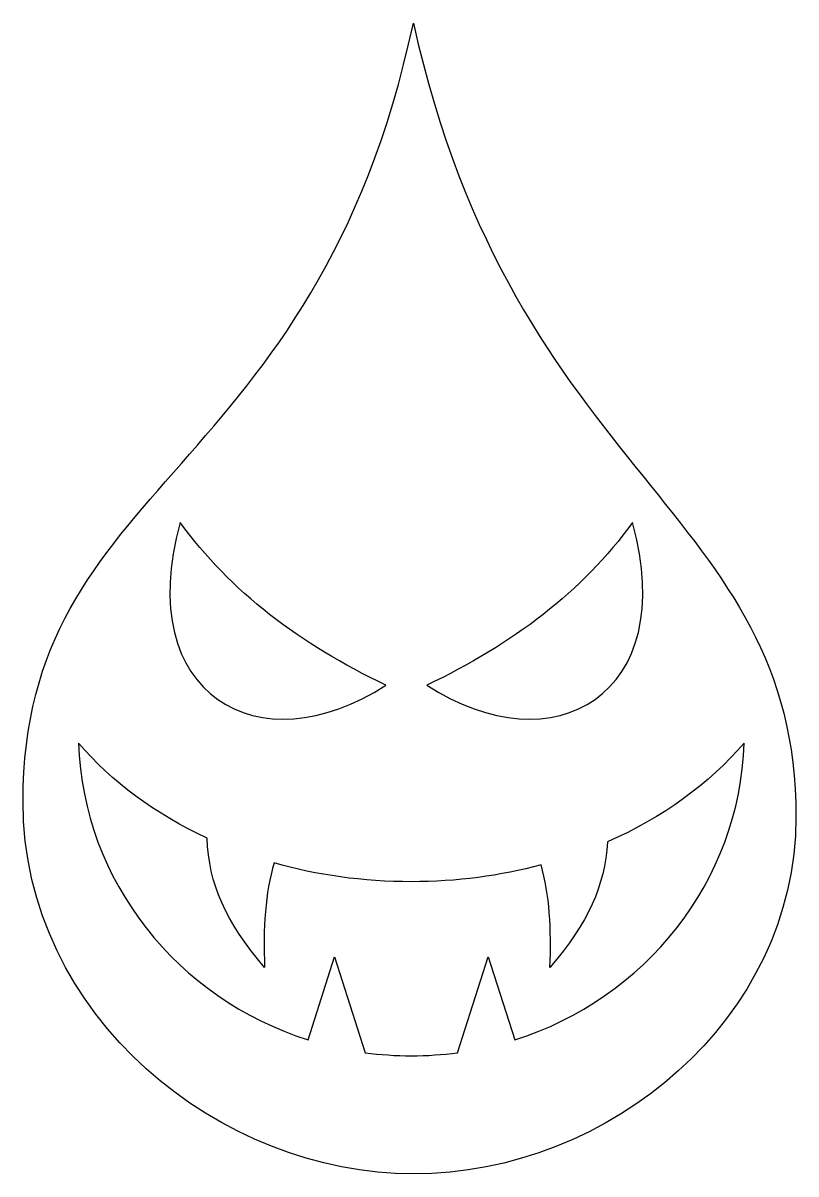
# Model space of a CAD drawing. Header units: centimetres. Extents: x -6.6 to 6.9, y -10 to 10.
import ezdxf

# ---------------------------------------------------------------- set-up
doc = ezdxf.new("R2010")
doc.units = ezdxf.units.CM
doc.header["$MEASUREMENT"] = 0
doc.layers.add('Layer 1', color=7, linetype='Continuous')

msp = doc.modelspace()

# ---------------------------------------------------------------- linework, layer by layer
at = {"layer": 'Layer 1'}
for points, knots in [([(0.20557, 10.02016), (-1.5016, 2.04894), (-6.58221, 2.06497), (-6.58221, -3.52368), (-6.58221, -3.52368), (-6.58221, -7.28852), (-3.13177, -10.01093), (0.20557, -10.01093), (0.20557, -10.01093), (3.61789, -10.01093), (6.85883, -7.30206), (6.85883, -3.79908), (6.85883, -3.79908), (6.85883, 1.56553), (1.96962, 2.06408), (0.20557, 10.02021), (0.20557, 10.02021), (0.20557, 10.02021), (0.20557, 10.02016), (0.20557, 10.02016)], [0, 0, 0, 0, 0.16666667, 0.16666667, 0.16666667, 0.16666667, 0.33333333, 0.33333333, 0.33333333, 0.33333333, 0.5, 0.5, 0.5, 0.5, 0.66666667, 0.66666667, 0.66666667, 0.66666667, 1, 1, 1, 1]), ([(-3.84909, 1.32703), (-2.98127, 0.12832), (-1.76334, -0.79507), (-0.27143, -1.50354), (-0.27143, -1.50354), (-2.47302, -2.93514), (-4.67849, -1.67896), (-3.84913, 1.32698), (-3.84913, 1.32698), (-3.84913, 1.32698), (-3.84909, 1.32703), (-3.84909, 1.32703)], [0, 0, 0, 0, 0.25, 0.25, 0.25, 0.25, 0.5, 0.5, 0.5, 0.5, 1, 1, 1, 1]), ([(4.01776, 1.32703), (4.8472, -1.67891), (2.64173, -2.93514), (0.44015, -1.50354), (0.44015, -1.50354), (1.93205, -0.79512), (3.14995, 0.12836), (4.01781, 1.32698), (4.01781, 1.32698), (4.01781, 1.32698), (4.01776, 1.32703), (4.01776, 1.32703)], [0, 0, 0, 0, 0.25, 0.25, 0.25, 0.25, 0.5, 0.5, 0.5, 0.5, 1, 1, 1, 1]), ([(-5.61623, -2.51026), (-5.04443, -3.18284), (-4.27976, -3.74983), (-3.38268, -4.16535), (-3.38268, -4.16535), (-3.34793, -4.96751), (-3.07034, -5.6064), (-2.38119, -6.41611), (-2.38119, -6.41611), (-2.40885, -5.73678), (-2.37149, -5.11573), (-2.21775, -4.59762), (-2.21775, -4.59762), (-1.47327, -4.8093), (-0.66841, -4.92442), (0.17132, -4.92442), (0.17132, -4.92442), (0.96138, -4.92442), (1.72028, -4.82161), (2.42731, -4.63325), (2.42731, -4.63325), (2.57245, -5.14416), (2.60863, -5.75222), (2.58152, -6.41611), (2.58152, -6.41611), (3.25174, -5.62871), (3.53215, -5.00298), (3.579, -4.23139), (3.579, -4.23139), (4.53908, -3.81076), (5.35638, -3.21902), (5.95888, -2.51035), (5.95888, -2.51035), (5.88129, -4.92139), (4.23438, -6.95928), (1.96874, -7.67732), (1.96874, -7.67732), (1.96874, -7.67732), (1.5075, -6.23158), (1.5075, -6.23158), (1.5075, -6.23158), (1.5075, -6.23158), (0.97513, -7.89991), (0.97513, -7.89991), (0.97513, -7.89991), (0.71251, -7.93533), (0.44411, -7.95389), (0.17128, -7.95389), (0.17128, -7.95389), (-0.10146, -7.95389), (-0.3699, -7.93534), (-0.63253, -7.89991), (-0.63253, -7.89991), (-0.63253, -7.89991), (-1.1649, -6.23162), (-1.1649, -6.23162), (-1.1649, -6.23162), (-1.1649, -6.23162), (-1.62613, -7.67726), (-1.62613, -7.67726), (-1.62613, -7.67726), (-3.89181, -6.95914), (-5.53881, -4.92125), (-5.61627, -2.51033), (-5.61627, -2.51033), (-5.61627, -2.51033), (-5.61623, -2.51026), (-5.61623, -2.51026)], [0, 0, 0, 0, 0.05555556, 0.05555556, 0.05555556, 0.05555556, 0.11111111, 0.11111111, 0.11111111, 0.11111111, 0.16666667, 0.16666667, 0.16666667, 0.16666667, 0.22222222, 0.22222222, 0.22222222, 0.22222222, 0.27777778, 0.27777778, 0.27777778, 0.27777778, 0.33333333, 0.33333333, 0.33333333, 0.33333333, 0.38888889, 0.38888889, 0.38888889, 0.38888889, 0.44444444, 0.44444444, 0.44444444, 0.44444444, 0.5, 0.5, 0.5, 0.5, 0.55555556, 0.55555556, 0.55555556, 0.55555556, 0.61111111, 0.61111111, 0.61111111, 0.61111111, 0.66666667, 0.66666667, 0.66666667, 0.66666667, 0.72222222, 0.72222222, 0.72222222, 0.72222222, 0.77777778, 0.77777778, 0.77777778, 0.77777778, 0.83333333, 0.83333333, 0.83333333, 0.83333333, 0.88888889, 0.88888889, 0.88888889, 0.88888889, 1, 1, 1, 1])]:
    msp.add_open_spline(points, degree=3, knots=knots, dxfattribs=at)

doc.saveas('drawing.dxf')
